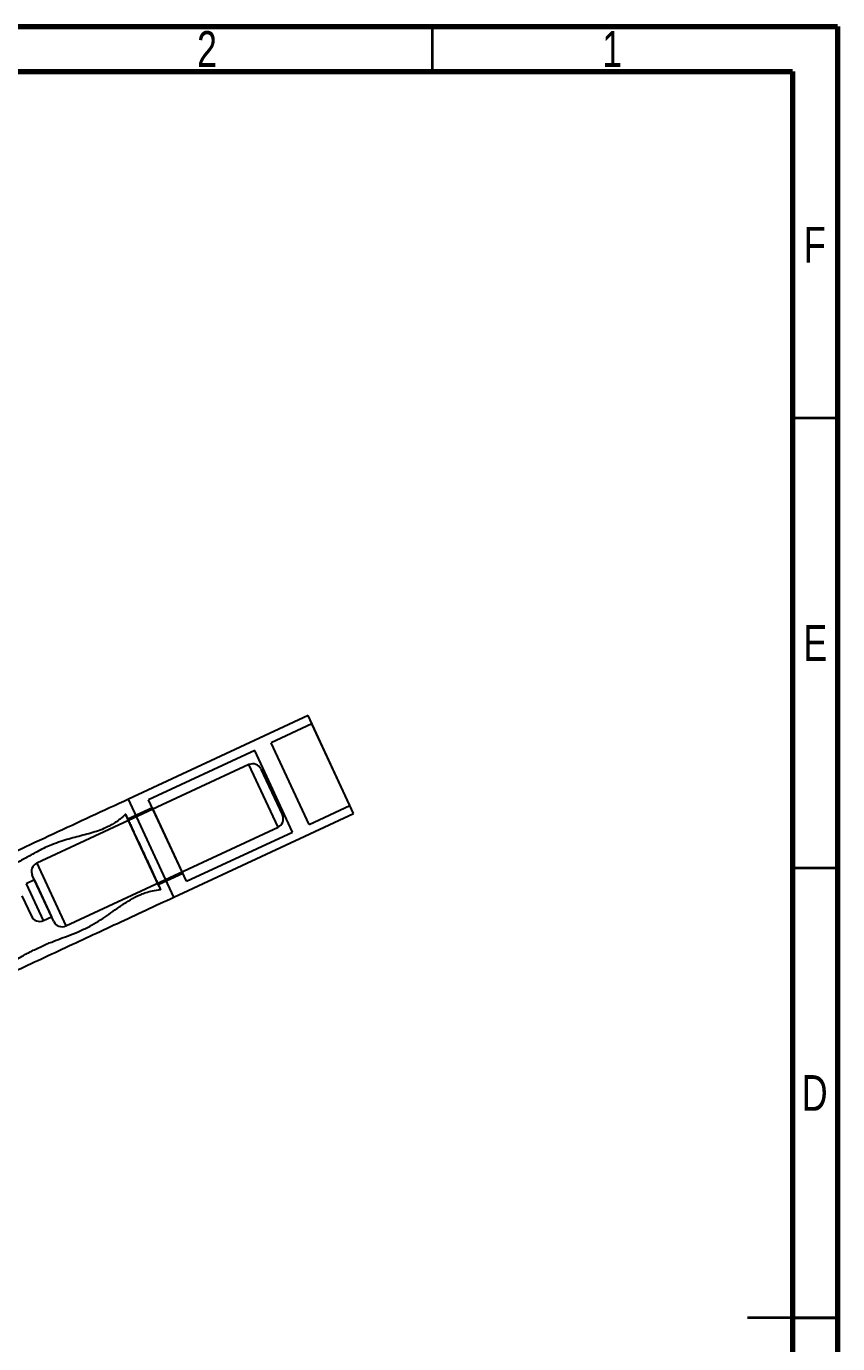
# Model space of a CAD drawing. Header units: millimetres. Extents: x 15 to 205, y 5 to 292.
# Drawn here: x 114.9 to 205, y 145.6 to 292 of the extents above; entities that cross this region are included whole.
import ezdxf

# ---------------------------------------------------------------- set-up
doc = ezdxf.new("R2010")
doc.units = ezdxf.units.MM
doc.styles.add('SLDTEXTSTYLE0', font='TXT', dxfattribs={"width": 0.75})

msp = doc.modelspace()

# ---------------------------------------------------------------- linework, layer by layer
at = {"color": 7, "linetype": 'Continuous', "lineweight": 70}
for p, q in [((15, 292), (205, 292)), ((205, 292), (205, 5)), ((20, 287), (200, 287)), ((200, 287), (200, 10))]:
    msp.add_line(p, q, dxfattribs=at)
at = {"color": 7, "linetype": 'Continuous', "lineweight": 35}
for p, q in [((160, 287), (160, 292)), ((200, 248.5), (205, 248.5)), ((200, 198.5), (205, 198.5)), ((205, 148.5), (195, 148.5)), ((200, 148.5), (205, 148.5))]:
    msp.add_line(p, q, dxfattribs=at)
at = {"color": 7, "linetype": 'Continuous', "lineweight": 25}
for p, q in [((146.18, 215.41), (126.23, 206.13)), ((151.24, 204.53), (146.18, 215.41)), ((146.6, 214.5), (142.07, 212.4)), ((150.82, 205.44), (146.61, 214.5)), ((146.29, 203.33), (142.07, 212.39)), ((140.26, 211.55), (128.47, 206.07)), ((144.47, 202.48), (140.26, 211.54)), ((139.61, 209.97), (116.04, 199)), ((142.85, 203.01), (139.62, 209.97)), ((140.94, 209.48), (143.33, 204.34)), ((128.89, 205.16), (126.17, 203.9)), ((131.29, 195.25), (126.23, 206.13)), ((132.69, 197), (128.47, 206.06)), ((132.26, 197.91), (128.89, 205.16)), ((146.29, 203.33), (150.82, 205.44)), ((129.54, 196.64), (126.17, 203.89)), ((131.29, 195.25), (151.24, 204.53)), ((119.27, 192.05), (142.85, 203.01)), ((132.69, 197), (144.47, 202.48)), ((117.94, 192.54), (115.55, 197.68)), ((116.04, 199), (119.27, 192.05)), ((129.54, 196.64), (132.26, 197.91)), ((115.8, 197.15), (114.89, 196.72)), ((116.79, 192.65), (114.9, 196.72)), ((115.8, 197.14), (117.7, 193.07)), ((114.41, 195.39), (115.46, 193.13)), ((116.79, 192.64), (117.7, 193.07))]:
    msp.add_line(p, q, dxfattribs=at)
for centre, start, end in [((140.04, 209.06), 24.9412, 114.9412), ((142.43, 203.92), 294.9412, 24.9412), ((116.46, 198.1), 114.9412, 204.9412), ((116.37, 193.55), 204.9412, 294.9412), ((118.85, 192.96), 204.9412, 294.9412)]:
    msp.add_arc(centre, 1, start, end, dxfattribs=at)
for points, knots in [([(126.23, 206.13), (123.45, 204.84), (117.95, 202.28), (109.68, 198.43), (100.01, 193.94), (88.88, 188.76), (80.53, 184.88), (76.36, 182.94)], [0, 0, 0, 0, 0.167631, 0.330958, 0.497429, 0.749386, 1, 1, 1, 1]), ([(125.91, 204.45), (125.72, 204.27), (125.35, 203.94), (124.8, 203.55), (124.33, 203.26), (123.77, 202.97), (123.1, 202.69), (122.27, 202.41), (121.39, 202.17), (120.5, 201.94), (119.6, 201.7), (118.68, 201.42), (117.55, 201.02), (116.29, 200.41), (114.99, 199.69), (113.77, 199.01), (112.69, 198.46), (111.75, 198.03), (110.99, 197.72), (110.33, 197.46), (109.7, 197.23), (109.11, 197.01), (108.72, 196.86), (108.55, 196.8)], [0, 0, 0, 0, 0.041831, 0.076937, 0.105883, 0.128976, 0.174507, 0.219579, 0.266998, 0.31624, 0.36387, 0.412266, 0.467895, 0.552496, 0.631247, 0.70364, 0.771304, 0.820954, 0.865658, 0.900253, 0.933985, 0.971315, 1, 1, 1, 1]), ([(126.31, 203.61), (126.38, 203.45), (126.52, 203.15), (126.78, 202.59), (127.07, 201.97), (127.38, 201.3), (127.7, 200.61), (128.03, 199.91), (128.35, 199.22), (128.65, 198.56), (128.94, 197.95), (129.19, 197.4), (129.41, 196.93), (129.59, 196.55), (129.71, 196.28), (129.79, 196.12), (129.81, 196.07), (129.77, 196.15), (129.68, 196.35), (129.53, 196.66), (129.34, 197.08), (129.1, 197.59), (128.83, 198.18), (128.53, 198.82), (128.22, 199.5), (127.89, 200.2), (127.57, 200.9), (127.25, 201.58), (126.95, 202.22), (126.68, 202.81), (126.44, 203.33), (126.23, 203.76), (126.08, 204.1), (125.97, 204.34), (125.91, 204.46), (125.91, 204.46), (125.97, 204.34), (126.08, 204.09), (126.2, 203.83), (126.29, 203.64), (126.31, 203.61)], [0, 0, 0, 0, 0.026907, 0.053809, 0.080456, 0.107104, 0.133409, 0.159713, 0.186119, 0.212525, 0.238781, 0.265042, 0.291927, 0.318813, 0.345789, 0.372767, 0.400257, 0.427744, 0.455287, 0.482828, 0.509849, 0.536865, 0.5638, 0.590736, 0.617021, 0.643306, 0.669714, 0.696122, 0.722409, 0.748702, 0.7753, 0.801897, 0.828904, 0.855914, 0.882841, 0.910154, 0.937464, 0.964916, 0.992368, 1, 1, 1, 1]), ([(81.42, 172.06), (85.59, 174), (93.94, 177.88), (104.38, 182.74), (112.69, 186.6), (118.87, 189.47), (125.05, 192.35), (129.2, 194.28), (131.29, 195.25)], [0, 0, 0, 0, 0.250614, 0.502571, 0.627963, 0.750476, 0.873897, 1, 1, 1, 1]), ([(112.73, 187.73), (112.87, 187.8), (113.27, 188.03), (113.88, 188.38), (114.51, 188.73), (115, 189), (115.45, 189.23), (115.96, 189.49), (116.56, 189.77), (117.15, 190.03), (117.86, 190.32), (118.74, 190.66), (119.82, 191.06), (120.97, 191.53), (122.09, 192.08), (123.12, 192.69), (124.06, 193.33), (124.99, 194), (125.93, 194.65), (126.7, 195.11), (127.26, 195.39), (127.68, 195.57), (128.23, 195.78), (128.95, 195.97), (129.5, 196.05), (129.8, 196.09)], [0, 0, 0, 0, 0.024195, 0.072143, 0.111739, 0.138661, 0.160024, 0.191733, 0.229204, 0.262956, 0.292778, 0.3485, 0.410302, 0.474268, 0.543559, 0.606067, 0.662693, 0.721428, 0.784454, 0.842728, 0.860378, 0.883027, 0.913543, 0.952284, 1, 1, 1, 1])]:
    msp.add_open_spline(points, degree=3, knots=knots, dxfattribs=at)

# ---------------------------------------------------------------- texts
at = {"color": 7, "linetype": 'Continuous', "lineweight": 0, "char_height": 3.97, "attachment_point": 2, "style": 'SLDTEXTSTYLE0'}
for s, insert in [('2', (134.96, 291.47)), ('1', (179.96, 291.47)), ('F', (202.46, 269.72)), ('E', (202.51, 225.47)), ('D', (202.45, 175.47))]:
    msp.add_mtext(s, dxfattribs=dict(at, insert=insert))

doc.saveas('drawing.dxf')
